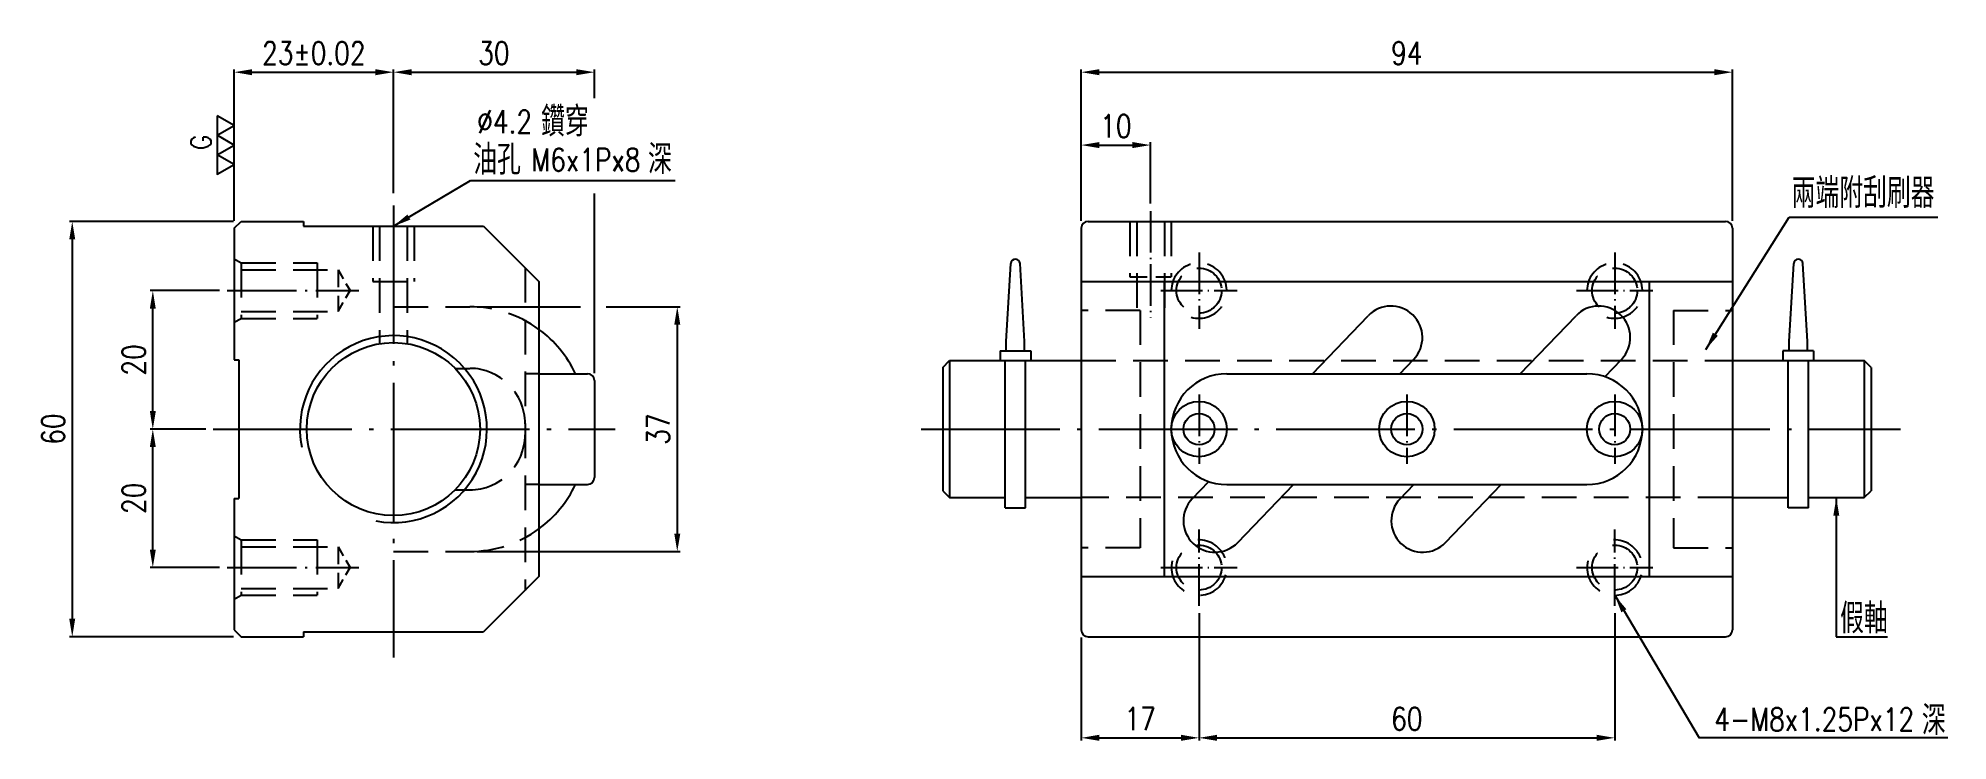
# Model space of a CAD drawing. Header units: millimetres. Extents: x 10422 to 10698, y -51 to 50.
import ezdxf
from ezdxf.enums import TextEntityAlignment as Align

# ---------------------------------------------------------------- set-up
doc = ezdxf.new("R2010")
doc.units = ezdxf.units.MM
doc.header["$LTSCALE"] = 10
doc.linetypes.add('C', pattern=[2.5625, 2, -0.25, 0.0625, -0.25])
doc.linetypes.add('H', pattern=[0.75, 0.5, -0.25])
doc.layers.get('0').update_dxf_attribs({"linetype": 'CONTINUOUS'})
doc.layers.get('DEFPOINTS').update_dxf_attribs({"linetype": 'CONTINUOUS'})
doc.layers.add('AM_5', color=3, linetype='CONTINUOUS', lineweight=25)
doc.layers.add('C', color=1, linetype='C')
doc.layers.add('H', color=5, linetype='H')
doc.styles.add('SIMPLEX', font='SIMPLEX.shx', dxfattribs={"width": 0.8, "bigfont": 'chineset.shx'})
doc.dimstyles.new('STANDARD$0', dxfattribs={"dimscale": 0, "dimtxt": 3.3, "dimasz": 2.6, "dimexe": 0.4, "dimexo": 1.1, "dimgap": 1.1, "dimtad": 1, "dimdec": 3, "dimrnd": 0.0005, "dimdsep": 46, "dimtxsty": 'SIMPLEX', "dimcen": 0, "dimclrd": 6, "dimclre": 6, "dimclrt": 3, "dimadec": 1, "dimazin": 2, "dimtp": -0.1, "dimtm": 0.2, "dimtfac": 1, "dimtdec": 3, "dimtmove": 2, "dimatfit": 3, "dimfxl": 0, "dimtvp": 0.790698, "dimarcsym": 0})
doc.dimstyles.new('STANDARD$7', dxfattribs={"dimscale": 0, "dimtxt": 3.3, "dimasz": 2.6, "dimexe": 0.4, "dimexo": 1.1, "dimgap": 1.1, "dimtad": 1, "dimdec": 3, "dimrnd": 0.0005, "dimdsep": 46, "dimtxsty": 'SIMPLEX', "dimcen": 0, "dimclrd": 6, "dimclre": 6, "dimclrt": 3, "dimadec": 1, "dimazin": 2, "dimtp": -0.1, "dimtm": 0.2, "dimtfac": 1, "dimtdec": 3, "dimtmove": 2, "dimatfit": 3, "dimfxl": 0, "dimtvp": 0.790698, "dimarcsym": 0})

# ---------------------------------------------------------------- blocks, each defined once
blk = doc.blocks.new('*D17')
at = {"layer": 'AM_5', "color": 6, "lineweight": -2}
for p, q in [((10572.91, 24.06), (10572.91, 45.91)), ((10575.51, 45.51), (10664.31, 45.51)), ((10666.91, 24.06), (10666.91, 45.91))]:
    blk.add_line(p, q, dxfattribs=at)
at = {"layer": 'AM_5', "color": 6}
for points in [[(10575.51, 45.94), (10575.51, 45.07), (10572.91, 45.51)], [(10664.31, 45.94), (10664.31, 45.07), (10666.91, 45.51)]]:
    blk.add_solid(points, dxfattribs=at)
at = {"layer": 'DEFPOINTS', "color": 0}
for p in [(10666.91, 45.51), (10572.91, 22.96), (10666.91, 22.96)]:
    blk.add_point(p, dxfattribs=at)
at = {"layer": 'AM_5', "color": 3, "insert": (10619.91, 48.26), "char_height": 3.3, "attachment_point": 5, "style": 'SIMPLEX'}
blk.add_mtext('94', dxfattribs=at)
blk = doc.blocks.new('*D18')
at = {"layer": 'AM_5', "color": 6, "lineweight": -2}
for p, q in [((10572.91, 24.06), (10572.91, 35.38)), ((10575.51, 34.98), (10580.31, 34.98)), ((10582.91, 26.56), (10582.91, 35.38))]:
    blk.add_line(p, q, dxfattribs=at)
at = {"layer": 'AM_5', "color": 6}
for points in [[(10575.51, 35.42), (10575.51, 34.55), (10572.91, 34.98)], [(10580.31, 35.42), (10580.31, 34.55), (10582.91, 34.98)]]:
    blk.add_solid(points, dxfattribs=at)
at = {"layer": 'DEFPOINTS', "color": 0}
for p in [(10582.91, 34.98), (10582.91, 25.46), (10572.91, 22.96)]:
    blk.add_point(p, dxfattribs=at)
at = {"layer": 'AM_5', "color": 3, "insert": (10577.91, 37.73), "char_height": 3.3, "attachment_point": 5, "style": 'SIMPLEX'}
blk.add_mtext('10', dxfattribs=at)
blk = doc.blocks.new('*D19')
at = {"layer": 'AM_5', "color": 6, "lineweight": -2}
for p, q in [((10450.54, 23.96), (10426.87, 23.96)), ((10427.27, 21.36), (10427.27, -33.44)), ((10450.54, -36.04), (10426.87, -36.04))]:
    blk.add_line(p, q, dxfattribs=at)
at = {"layer": 'AM_5', "color": 6}
for points in [[(10426.84, 21.36), (10427.7, 21.36), (10427.27, 23.96)], [(10426.84, -33.44), (10427.7, -33.44), (10427.27, -36.04)]]:
    blk.add_solid(points, dxfattribs=at)
at = {"layer": 'DEFPOINTS', "color": 0}
for p in [(10451.64, 23.96), (10427.27, -36.04), (10451.64, -36.04)]:
    blk.add_point(p, dxfattribs=at)
at = {"layer": 'AM_5', "color": 3, "insert": (10424.52, -6.04), "char_height": 3.3, "attachment_point": 5, "rotation": 90, "style": 'SIMPLEX'}
blk.add_mtext('60', dxfattribs=at)
blk = doc.blocks.new('*D20')
at = {"layer": 'AM_5', "color": 6, "lineweight": -2}
for p, q in [((10589.91, -32.64), (10589.91, -51.03)), ((10572.91, -36.14), (10572.91, -51.03)), ((10575.51, -50.63), (10587.31, -50.63))]:
    blk.add_line(p, q, dxfattribs=at)
at = {"layer": 'AM_5', "color": 6}
for points in [[(10575.51, -50.19), (10575.51, -51.06), (10572.91, -50.63)], [(10587.31, -50.19), (10587.31, -51.06), (10589.91, -50.63)]]:
    blk.add_solid(points, dxfattribs=at)
at = {"layer": 'DEFPOINTS', "color": 0}
for p in [(10589.91, -31.54), (10572.91, -35.04), (10589.91, -50.63)]:
    blk.add_point(p, dxfattribs=at)
at = {"layer": 'AM_5', "color": 3, "insert": (10581.41, -47.88), "char_height": 3.3, "attachment_point": 5, "style": 'SIMPLEX'}
blk.add_mtext('17', dxfattribs=at)
blk = doc.blocks.new('*D21')
at = {"layer": 'AM_5', "color": 6, "lineweight": -2}
for p, q in [((10589.91, -32.64), (10589.91, -51.03)), ((10649.91, -32.64), (10649.91, -51.03)), ((10592.51, -50.63), (10647.31, -50.63))]:
    blk.add_line(p, q, dxfattribs=at)
at = {"layer": 'AM_5', "color": 6}
for points in [[(10592.51, -50.19), (10592.51, -51.06), (10589.91, -50.63)], [(10647.31, -50.19), (10647.31, -51.06), (10649.91, -50.63)]]:
    blk.add_solid(points, dxfattribs=at)
at = {"layer": 'DEFPOINTS', "color": 0}
for p in [(10589.91, -31.54), (10649.91, -31.54), (10649.91, -50.63)]:
    blk.add_point(p, dxfattribs=at)
at = {"layer": 'AM_5', "color": 3, "insert": (10619.91, -47.88), "char_height": 3.3, "attachment_point": 5, "style": 'SIMPLEX'}
blk.add_mtext('60', dxfattribs=at)
blk = doc.blocks.new('*D22')
at = {"layer": 'AM_5', "color": 6, "lineweight": -2}
for p, q in [((10485.74, 11.63), (10500.64, 11.63)), ((10504.36, 11.63), (10515, 11.63)), ((10514.6, 9.03), (10514.6, -21.12)), ((10485.74, -23.72), (10515, -23.72))]:
    blk.add_line(p, q, dxfattribs=at)
at = {"layer": 'AM_5', "color": 6}
for points in [[(10514.17, 9.03), (10515.04, 9.03), (10514.6, 11.63)], [(10514.17, -21.12), (10515.04, -21.12), (10514.6, -23.72)]]:
    blk.add_solid(points, dxfattribs=at)
at = {"layer": 'DEFPOINTS', "color": 0}
for p in [(10484.64, 11.63), (10484.64, -23.72), (10514.6, -23.72)]:
    blk.add_point(p, dxfattribs=at)
at = {"layer": 'AM_5', "color": 3, "insert": (10511.85, -6.04), "char_height": 3.3, "attachment_point": 5, "rotation": 90, "style": 'SIMPLEX'}
blk.add_mtext('37', dxfattribs=at)
blk = doc.blocks.new('*D23')
at = {"layer": 'AM_5', "color": 6, "lineweight": -2}
for p, q in [((10446.54, -6.04), (10438.5, -6.04)), ((10438.9, -23.44), (10438.9, -8.64)), ((10448.54, -26.04), (10438.5, -26.04))]:
    blk.add_line(p, q, dxfattribs=at)
at = {"layer": 'AM_5', "color": 6}
for points in [[(10438.47, -8.64), (10439.33, -8.64), (10438.9, -6.04)], [(10438.47, -23.44), (10439.33, -23.44), (10438.9, -26.04)]]:
    blk.add_solid(points, dxfattribs=at)
at = {"layer": 'DEFPOINTS', "color": 0}
for p in [(10438.9, -6.04), (10447.64, -6.04), (10449.64, -26.04)]:
    blk.add_point(p, dxfattribs=at)
at = {"layer": 'AM_5', "color": 3, "insert": (10436.15, -16.04), "char_height": 3.3, "attachment_point": 5, "rotation": 90, "style": 'SIMPLEX'}
blk.add_mtext('20', dxfattribs=at)
blk = doc.blocks.new('*D24')
at = {"layer": 'AM_5', "color": 6, "lineweight": -2}
for p, q in [((10448.54, 13.96), (10438.5, 13.96)), ((10438.9, -3.44), (10438.9, 11.36)), ((10446.54, -6.04), (10438.5, -6.04))]:
    blk.add_line(p, q, dxfattribs=at)
at = {"layer": 'AM_5', "color": 6}
for points in [[(10438.47, 11.36), (10439.33, 11.36), (10438.9, 13.96)], [(10438.47, -3.44), (10439.33, -3.44), (10438.9, -6.04)]]:
    blk.add_solid(points, dxfattribs=at)
at = {"layer": 'DEFPOINTS', "color": 0}
for p in [(10438.9, 13.96), (10449.64, 13.96), (10447.64, -6.04)]:
    blk.add_point(p, dxfattribs=at)
at = {"layer": 'AM_5', "color": 3, "insert": (10436.15, 3.96), "char_height": 3.3, "attachment_point": 5, "rotation": 90, "style": 'SIMPLEX'}
blk.add_mtext('20', dxfattribs=at)
blk = doc.blocks.new('*D25')
at = {"layer": 'AM_5', "color": 6, "lineweight": -2}
for p, q in [((10473.64, 28.06), (10473.64, 45.91)), ((10476.24, 45.51), (10500.04, 45.51)), ((10502.64, 41.75), (10502.64, 45.91)), ((10502.64, 2.06), (10502.64, 27.99))]:
    blk.add_line(p, q, dxfattribs=at)
at = {"layer": 'AM_5', "color": 6}
for points in [[(10476.24, 45.94), (10476.24, 45.07), (10473.64, 45.51)], [(10500.04, 45.94), (10500.04, 45.07), (10502.64, 45.51)]]:
    blk.add_solid(points, dxfattribs=at)
at = {"layer": 'DEFPOINTS', "color": 0}
for p in [(10502.64, 45.51), (10473.64, 26.96), (10502.64, 0.96)]:
    blk.add_point(p, dxfattribs=at)
at = {"layer": 'AM_5', "color": 3, "insert": (10488.14, 48.26), "char_height": 3.3, "attachment_point": 5, "style": 'SIMPLEX'}
blk.add_mtext('30', dxfattribs=at)
blk = doc.blocks.new('*D26')
at = {"color": 6, "lineweight": -2}
for p, q in [((10450.64, 24.06), (10450.64, 45.91)), ((10453.24, 45.51), (10471.04, 45.51)), ((10473.64, 28.06), (10473.64, 45.91))]:
    blk.add_line(p, q, dxfattribs=at)
at = {"color": 6}
for points in [[(10453.24, 45.94), (10453.24, 45.07), (10450.64, 45.51)], [(10471.04, 45.94), (10471.04, 45.07), (10473.64, 45.51)]]:
    blk.add_solid(points, dxfattribs=at)
at = {"layer": 'DEFPOINTS', "color": 0}
for p in [(10473.64, 45.51), (10473.64, 26.96), (10450.64, 22.96)]:
    blk.add_point(p, dxfattribs=at)
at = {"color": 3, "insert": (10462.14, 48.26), "char_height": 3.3, "attachment_point": 5, "style": 'SIMPLEX'}
blk.add_mtext('23%%p0.02', dxfattribs=at)

msp = doc.modelspace()

# ---------------------------------------------------------------- linework, layer by layer
at = {"color": 6}
for p, q in [((10484.7347, 29.8637), (10514.2994, 29.8637)), ((10675.0846, 24.5471), (10696.5634, 24.5471)), ((10697.994, -50.628), (10662.1187, -50.628))]:
    msp.add_line(p, q, dxfattribs=at)
for p, q in [((10450.636, 22.9589), (10451.636, 23.9589)), ((10450.636, 22.9589), (10450.636, 3.9589)), ((10451.636, 23.9589), (10460.636, 23.9589)), ((10460.636, 23.9589), (10460.636, 23.2589)), ((10460.636, 23.2589), (10486.636, 23.2589)), ((10486.636, 23.2589), (10494.636, 15.2589)), ((10572.9129, 22.9589), (10572.9129, -35.0411)), ((10573.9129, 23.9589), (10665.9129, 23.9589)), ((10666.9129, 22.9589), (10666.9129, -35.0411)), ((10562.0868, 6.6037), (10562.7506, 17.8844)), ((10564.7391, 6.6037), (10564.0752, 17.8844)), ((10675.0868, 6.6037), (10675.7506, 17.8844)), ((10677.7391, 6.6037), (10677.0752, 17.8844)), ((10494.636, 15.2589), (10494.636, -27.3411)), ((10572.9129, 15.2589), (10666.9129, 15.2589)), ((10584.9129, -27.3411), (10584.9129, 15.2589)), ((10654.9129, -27.3411), (10654.9129, 15.2589)), ((10606.2871, 1.9589), (10614.3311, 10.3354)), ((10636.2871, 1.9589), (10644.3311, 10.3354)), ((10562.0868, 5.2775), (10562.0868, 6.6037)), ((10564.7391, 5.2775), (10564.7391, 6.6037)), ((10675.0868, 5.2775), (10675.0868, 6.6037)), ((10677.7391, 5.2775), (10677.7391, 6.6037)), ((10450.636, 3.9589), (10451.336, 3.9589)), ((10451.336, 3.9589), (10451.336, -16.0411)), ((10552.9129, 2.8589), (10553.9129, 3.8589)), ((10552.9129, 2.8589), (10552.9129, -14.9411)), ((10553.9129, 3.8589), (10572.9129, 3.8589)), ((10553.9129, 3.8589), (10553.9129, -15.9411)), ((10561.2027, 5.2775), (10565.6232, 5.2775)), ((10561.2027, 5.2775), (10561.2027, 3.8589)), ((10561.7552, 5.2775), (10565.0706, 5.2775)), ((10561.9394, -17.4146), (10561.9394, 3.8589)), ((10564.8864, -17.4146), (10564.8864, 3.8589)), ((10565.6232, 5.2775), (10565.6232, 3.8589)), ((10618.9036, 1.9589), (10620.8947, 4.0324)), ((10648.4931, 1.5314), (10650.8947, 4.0324)), ((10666.9129, 3.8589), (10685.9129, 3.8589)), ((10678.6232, 5.2775), (10674.2027, 5.2775)), ((10674.2027, 5.2775), (10674.2027, 3.8589)), ((10678.0706, 5.2775), (10674.7552, 5.2775)), ((10674.9394, -17.4146), (10674.9394, 3.8589)), ((10677.8864, -17.4146), (10677.8864, 3.8589)), ((10678.6232, 5.2775), (10678.6232, 3.8589)), ((10686.9129, 2.8589), (10685.9129, 3.8589)), ((10685.9129, 3.8589), (10685.9129, -15.9411)), ((10686.9129, 2.8589), (10686.9129, -14.9411)), ((10494.636, 1.9589), (10501.636, 1.9589)), ((10502.636, 0.9589), (10502.636, -13.0411)), ((10593.9129, 1.9589), (10645.9129, 1.9589)), ((10588.9311, -16.1146), (10591.3328, -13.6136)), ((10450.636, -16.0411), (10450.636, -35.0411)), ((10450.636, -16.0411), (10451.336, -16.0411)), ((10494.636, -14.0411), (10501.636, -14.0411)), ((10552.9129, -14.9411), (10553.9129, -15.9411)), ((10553.9129, -15.9411), (10561.9394, -15.9411)), ((10564.8864, -15.9411), (10572.9129, -15.9411)), ((10593.9129, -14.0411), (10645.9129, -14.0411)), ((10595.4947, -22.4176), (10603.5388, -14.0411)), ((10618.9311, -16.1146), (10620.9223, -14.0411)), ((10625.4947, -22.4176), (10633.5388, -14.0411)), ((10666.9129, -15.9411), (10674.9394, -15.9411)), ((10677.8864, -15.9411), (10685.9129, -15.9411)), ((10685.9129, -15.9411), (10686.9129, -14.9411)), ((10561.9394, -17.4146), (10564.8864, -17.4146)), ((10677.8864, -17.4146), (10674.9394, -17.4146)), ((10494.636, -27.3411), (10486.636, -35.3411)), ((10572.9129, -27.3411), (10666.9129, -27.3411)), ((10450.636, -35.0411), (10451.636, -36.0411)), ((10460.636, -35.3411), (10486.636, -35.3411)), ((10460.636, -35.3411), (10460.636, -36.0411)), ((10451.636, -36.0411), (10460.636, -36.0411)), ((10573.9129, -36.0411), (10665.9129, -36.0411))]:
    msp.add_line(p, q)
at = {"color": 3}
for points in [[(10448.1976, 39.2066), (10448.1976, 36.3909), (10450.636, 37.7987)], [(10448.1976, 36.3909), (10448.1976, 33.5753), (10450.636, 34.9831)], [(10448.1976, 33.5753), (10448.1976, 30.7596), (10450.636, 32.1674)]]:
    msp.add_lwpolyline(points, close=True, dxfattribs=at)
for centre, radius in [((10473.636, -6.0411), 12.5), ((10589.9129, -6.0411), 4), ((10619.9129, -6.0411), 4), ((10649.9129, -6.0411), 4), ((10589.9129, -6.0411), 2.25), ((10619.9129, -6.0411), 2.25), ((10649.9129, -6.0411), 2.25)]:
    msp.add_circle(centre, radius)
for centre, radius, start, end in [((10573.9129, 22.9589), 1, 90, 180), ((10665.9129, 22.9589), 1, 0, 90), ((10563.4129, 17.8525), 0.6631, 2.753997, 177.246003), ((10676.4129, 17.8525), 0.6631, 2.753997, 177.246003), ((10617.6129, 7.1839), 4.55, 316.160122, 136.160122), ((10647.6129, 7.1839), 4.55, 316.160122, 136.160122), ((10484.636, -5.2661), 16.9, 25.309946, 53.721126), ((10501.636, 0.9589), 1, 360, 90), ((10593.9129, -6.0411), 8, 90, 180), ((10645.9129, -6.0411), 8, 0, 90), ((10593.9129, -6.0411), 8, 180, 270), ((10645.9129, -6.0411), 8, 270, 0), ((10501.636, -13.0411), 1, 270, 360), ((10484.636, -6.8161), 16.9, 306.278874, 334.690054), ((10592.2129, -19.2661), 4.55, 136.160122, 316.160122), ((10622.2129, -19.2661), 4.55, 136.160122, 316.160122), ((10573.9129, -35.0411), 1, 180, 270), ((10665.9129, -35.0411), 1, 270, 0)]:
    msp.add_arc(centre, radius, start, end)
at = {"color": 4}
msp.add_arc((10473.636, -6.0411), 13.5, 259.119376, 191.196644, dxfattribs=at)
at = {"layer": 'C'}
for p, q in [((10473.636, 26.2589), (10473.636, -39.0411)), ((10447.636, -6.0411), (10505.636, -6.0411)), ((10549.8183, -6.0411), (10691.1586, -6.0411)), ((10585.9129, -6.0411), (10585.9129, -6.0411)), ((10653.9129, -6.0411), (10653.9129, -6.0411))]:
    msp.add_line(p, q, dxfattribs=at)
at = {"layer": 'C', "ltscale": 0.3}
for p, q in [((10582.9129, 25.4589), (10582.9129, 10.0246)), ((10589.9129, 19.4589), (10589.9129, 8.4589)), ((10649.9129, 19.4589), (10649.9129, 8.4589)), ((10584.4129, 13.9589), (10595.4129, 13.9589)), ((10644.4129, 13.9589), (10655.4129, 13.9589)), ((10589.9129, -1.0411), (10589.9129, -11.0411)), ((10619.9129, -1.0411), (10619.9129, -11.0411)), ((10649.9129, -1.0411), (10649.9129, -11.0411)), ((10589.9129, -31.5411), (10589.9129, -20.5411)), ((10649.9129, -31.5411), (10649.9129, -20.5411)), ((10584.4129, -26.0411), (10595.4129, -26.0411)), ((10644.4129, -26.0411), (10655.4129, -26.0411))]:
    msp.add_line(p, q, dxfattribs=at)
at = {"layer": 'C', "ltscale": 0.5}
for p, q in [((10449.636, 13.9589), (10468.636, 13.9589)), ((10449.636, -26.0411), (10468.636, -26.0411))]:
    msp.add_line(p, q, dxfattribs=at)
at = {"layer": 'DEFPOINTS', "color": 0, "linetype": 'ByBlock'}
for p in [(10449.636, 13.9589), (10666.9129, -23.1911), (10450.636, -35.0411), (10451.636, -36.0411), (10473.636, -39.0411)]:
    msp.add_point(p, dxfattribs=at)
at = {"layer": 'H'}
for p, q in [((10470.636, 23.2589), (10470.636, 15.2589)), ((10471.636, 23.2589), (10471.636, 6.2979)), ((10475.636, 23.2589), (10475.636, 6.2979)), ((10476.636, 23.2589), (10476.636, 15.2589)), ((10579.9129, 23.9589), (10579.9129, 15.9589)), ((10580.9129, 23.9589), (10580.9129, 11.1089)), ((10584.9129, 23.9589), (10584.9129, 11.1089)), ((10585.9129, 23.9589), (10585.9129, 15.9589)), ((10450.636, 18.5362), (10451.636, 17.9589)), ((10451.636, 17.9589), (10462.636, 17.9589)), ((10451.636, 17.9589), (10451.636, 9.9589)), ((10451.636, 16.9589), (10465.636, 16.9589)), ((10462.636, 17.9589), (10462.636, 9.9589)), ((10492.636, 17.2589), (10492.636, -29.3411)), ((10470.636, 15.2589), (10476.636, 15.2589)), ((10473.636, 11.6339), (10484.636, 11.6339)), ((10581.4129, 11.1089), (10572.9129, 11.1089)), ((10581.4129, 11.1089), (10581.4129, -23.1911)), ((10658.4129, 11.1089), (10658.4129, -23.1911)), ((10658.4129, 11.1089), (10666.9129, 11.1089)), ((10450.636, 9.3815), (10451.636, 9.9589)), ((10451.636, 10.9589), (10465.636, 10.9589)), ((10451.636, 9.9589), (10462.636, 9.9589)), ((10572.9129, 3.8589), (10666.9129, 3.8589)), ((10482.5382, 2.7339), (10484.636, 2.7339)), ((10494.636, 1.9589), (10492.636, 1.9589)), ((10482.5382, -14.8161), (10484.636, -14.8161)), ((10494.636, -14.0411), (10492.636, -14.0411)), ((10666.9129, -15.9411), (10572.9129, -15.9411)), ((10450.636, -21.4638), (10451.636, -22.0411)), ((10451.636, -22.0411), (10451.636, -30.0411)), ((10451.636, -22.0411), (10462.636, -22.0411)), ((10462.636, -22.0411), (10462.636, -30.0411)), ((10451.636, -23.0411), (10465.636, -23.0411)), ((10473.636, -23.7161), (10484.636, -23.7161)), ((10581.4129, -23.1911), (10572.9129, -23.1911)), ((10658.4129, -23.1911), (10666.9129, -23.1911)), ((10450.636, -30.6185), (10451.636, -30.0411)), ((10451.636, -29.0411), (10465.636, -29.0411)), ((10451.636, -30.0411), (10462.636, -30.0411))]:
    msp.add_line(p, q, dxfattribs=at)
at = {"layer": 'H', "ltscale": 0.5}
for p, q in [((10465.636, 16.9589), (10465.636, 10.9589)), ((10579.9129, 15.9589), (10585.9129, 15.9589)), ((10465.636, -23.0411), (10465.636, -29.0411))]:
    msp.add_line(p, q, dxfattribs=at)
at = {"layer": 'H', "ltscale": 0.3}
for p, q in [((10465.636, 16.9589), (10467.3681, 13.9589)), ((10465.636, 10.9589), (10467.3681, 13.9589)), ((10465.636, -23.0411), (10467.3681, -26.0411)), ((10465.636, -29.0411), (10467.3681, -26.0411))]:
    msp.add_line(p, q, dxfattribs=at)
at = {"layer": 'H'}
for centre in [(10589.9129, 13.9589), (10649.9129, 13.9589), (10589.9129, -26.0411), (10649.9129, -26.0411)]:
    msp.add_circle(centre, 3.25, dxfattribs=at)
for centre, radius, start, end in [((10589.9129, 13.9589), 4, 253.250224, 194.072758), ((10649.9129, 13.9589), 4, 253.250224, 194.072758), ((10484.636, -5.2661), 16.9, 53.721126, 90), ((10484.636, -5.2661), 8, 0, 90), ((10484.636, -6.8161), 8, 270, 0), ((10484.636, -6.8161), 16.9, 270, 306.278874), ((10589.9129, -26.0411), 4, 165.927242, 106.749776), ((10649.9129, -26.0411), 4, 165.927242, 106.749776)]:
    msp.add_arc(centre, radius, start, end, dxfattribs=at)

# ---------------------------------------------------------------- texts
at = {"color": 3, "style": 'SIMPLEX', "width": 0.8}
msp.add_text('G', height=2.9365, rotation=90, dxfattribs=at).set_placement((10445.8419, 34.3034), align=Align.MIDDLE_LEFT)
for s, p in [('油孔', (10485.1518, 30.7167)), ('深', (10510.3749, 30.7768)), ('深', (10694.247, -50.248))]:
    msp.add_text(s, height=4.3, dxfattribs=at).set_placement(p)
msp.add_text('假軸', height=4.3, dxfattribs=at).set_placement((10685.8846, -33.1575), align=Align.MIDDLE)
at = {"color": 3, "style": 'SIMPLEX'}
for s, insert, char_height, attachment_point in [('%%c4.2', (10493.6473, 38.3526), 3.3, 6), ('鑽穿 ', (10494.952, 36.2191), 4.3, 7), ('M6x1Px8', (10509.287, 32.8521), 3.3, 6), ('兩端附刮刷器', (10675.4486, 25.8957), 4.3, 7), ('4-M8x1.25Px12', (10693.1378, -47.958), 3.3, 6)]:
    msp.add_mtext(s, dxfattribs=dict(at, insert=insert, char_height=char_height, attachment_point=attachment_point))

# ---------------------------------------------------------------- dimensions: what is measured, and where the dimension line sits
dim = msp.add_linear_dim(base=(10473.636, 45.5073), p1=(10450.636, 22.9589), p2=(10473.636, 26.9589), angle=0, text='<>%%p0.02', dimstyle='STANDARD$0', override={"dimscale": 1, "dimrnd": 0, "dimadec": 3, "dimtmove": 0, "dimarcsym": 1})
dim.commit()
dim.dimension.update_dxf_attribs({"geometry": '*D26', "text_midpoint": (10462.136, 48.2573)})
at = {"layer": 'AM_5'}
for base, p1, p2, angle, text, picture, middle in [((10502.636, 45.5073), (10473.636, 26.9589), (10502.636, 0.9589), 0, '30', '*D25', (10488.136, 48.2573)), ((10514.6048, -23.7161), (10484.636, 11.6339), (10484.636, -23.7161), 90, '37', '*D22', (10511.8548, -6.0411))]:
    dim = msp.add_linear_dim(base=base, p1=p1, p2=p2, angle=angle, text=text, dimstyle='STANDARD$0', override={"dimscale": 1, "dimrnd": 0, "dimadec": 3, "dimtmove": 0, "dimarcsym": 1}, dxfattribs=at)
    dim.commit()
    dim.dimension.update_dxf_attribs({"geometry": picture, "text_midpoint": middle})
for base, p2, picture, middle in [((10666.9129, 45.5073), (10666.9129, 22.9589), '*D17', (10619.9129, 45.5073)), ((10582.9129, 34.9831), (10582.9129, 25.4589), '*D18', (10577.9129, 34.9831))]:
    dim = msp.add_linear_dim(base=base, p1=(10572.9129, 22.9589), p2=p2, dimstyle='STANDARD$0', override={"dimscale": 1, "dimrnd": 0, "dimadec": 3, "dimtmove": 0, "dimarcsym": 1}, dxfattribs=at)
    dim.commit()
    dim.dimension.update_dxf_attribs({"geometry": picture, "text_midpoint": middle, "dimtype": 160})
for base, p1, p2, picture, middle in [((10427.2714, -36.0411), (10451.636, 23.9589), (10451.636, -36.0411), '*D19', (10424.5214, -6.0411)), ((10438.9003, 13.9589), (10447.636, -6.0411), (10449.636, 13.9589), '*D24', (10436.1503, 3.9589)), ((10438.9003, -6.0411), (10449.636, -26.0411), (10447.636, -6.0411), '*D23', (10436.1503, -16.0411))]:
    dim = msp.add_linear_dim(base=base, p1=p1, p2=p2, angle=90, dimstyle='STANDARD$0', override={"dimscale": 1, "dimrnd": 0, "dimadec": 3, "dimtmove": 0, "dimarcsym": 1}, dxfattribs=at)
    dim.commit()
    dim.dimension.update_dxf_attribs({"geometry": picture, "text_midpoint": middle})
for base, p1, p2, picture, middle in [((10589.9129, -50.628), (10572.9129, -35.0411), (10589.9129, -31.5411), '*D20', (10581.4129, -47.878)), ((10649.9129, -50.628), (10589.9129, -31.5411), (10649.9129, -31.5411), '*D21', (10619.9129, -47.878))]:
    dim = msp.add_linear_dim(base=base, p1=p1, p2=p2, dimstyle='STANDARD$0', override={"dimscale": 1, "dimrnd": 0, "dimadec": 3, "dimtmove": 0, "dimarcsym": 1}, dxfattribs=at)
    dim.commit()
    dim.dimension.update_dxf_attribs({"geometry": picture, "text_midpoint": middle})

# ---------------------------------------------------------------- leaders
for points in [[(10473.636, 23.2589), (10484.7347, 29.8637)], [(10681.8997, -15.9411), (10681.8997, -36.0411), (10689.3035, -36.0411)]]:
    msp.add_leader(points, dimstyle='STANDARD$7', override={"dimscale": 1, "dimgap": 1.1, "dimtad": 0, "dimrnd": 0, "dimadec": 3, "dimtmove": 0, "dimarcsym": 1})
for points in [[(10663.0495, 5.4672), (10675.0846, 24.5471)], [(10649.9129, -30.0411), (10662.1187, -50.628)]]:
    msp.add_leader(points, dimstyle='STANDARD$7', override={"dimscale": 1, "dimrnd": 0, "dimadec": 3, "dimtmove": 0, "dimarcsym": 1}, dxfattribs=at)

doc.saveas('drawing.dxf')
